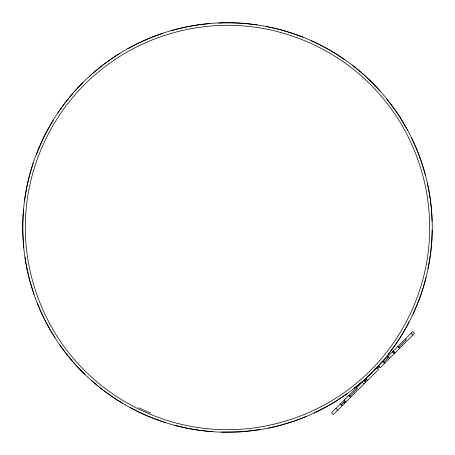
<?xml version="1.0" encoding="UTF-8"?>
<svg xmlns="http://www.w3.org/2000/svg" width="455" height="455" viewBox="0 0 455 455"><rect width="100%" height="100%" fill="white"/><g stroke="black" fill="none" stroke-linecap="round" stroke-linejoin="round"><path stroke-width="0.68" d="M432.153 230.395L431.812 240.894L430.498 254.226L428.007 268.769M23.632 209.63C22.42 222.45 22.517 235.417 23.91 248.22M24.507 200.74L26.686 187.557L29.729 174.51L33.192 163.089M425.971 277.493C422.871 289.994 418.543 302.211 413.038 313.859M36.258 154.666L43.868 136.944L53.332 120.057M409.068 321.924C403.193 333.378 396.151 344.247 388.149 354.326M58.143 112.51L65.059 102.858L73.562 92.501L82.719 82.719M381.438 362.498L382.462 361.253M372.577 371.746L331.558 412.765L333.367 414.573L378.776 369.17M373.549 370.774L412.816 331.507L414.624 333.316L380.243 367.703L378.429 365.894M341.085 405.047L344.964 401.168L344.06 400.263M364.495 381.637L366.451 379.68L365.547 378.776M379.51 366.628L377.485 368.647L376.581 367.742M383.872 362.265L388.416 357.715L387.512 356.811M393.308 352.824L394.036 352.096L393.131 351.192M398.563 347.575L406.321 339.811L405.416 338.907M89.26 76.594C98.701 67.829 109.046 60.014 120.057 53.332M354.326 388.149L362.498 381.438M347.154 393.518C336.757 401.122 325.57 407.68 313.859 413.038M127.775 48.765L136.944 43.868L149.143 38.334L163.089 33.192M305.857 416.666L293.316 421.381L280.49 425.271L268.769 428.007M171.66 30.587C184.042 27.038 196.787 24.684 209.63 23.632M259.942 429.554L240.894 431.812L221.431 432.051M218.599 23.04C231.453 22.409 244.386 23.08 257.115 24.98M212.485 431.653L200.774 430.498L187.557 428.314L174.401 425.243M265.959 26.441L280.49 29.729L293.316 33.619L303.013 37.264M165.83 422.638C153.523 418.839 141.585 413.777 130.295 407.583M311.254 40.779C323.044 45.972 334.323 52.365 344.827 59.815M138.638 407.691L150.616 413.117M122.48 403.175L113.744 397.744L102.858 389.941L91.353 380.363M352.085 65.019L362.498 73.562L372.281 82.719L380.363 91.353M84.812 374.238C75.553 365.285 67.147 355.423 59.815 344.827M411.087 333.236L412.895 335.045M397.875 346.448L399.683 348.257M393.348 350.976L395.162 352.784M392.46 351.869L394.269 353.677M387.933 356.39L389.742 358.199M383.963 362.169L384.873 363.073M382.956 361.367L384.765 363.175M378.441 365.883L379.345 366.787M365.763 378.56L367.572 380.369M363.954 380.369L365.763 382.177M363.738 380.585L364.643 381.489M362.226 382.098L364.034 383.912M356.555 387.768L357.459 388.672L349.616 396.515L348.712 395.611M348.928 395.395L350.742 397.204M344.276 400.047L346.09 401.856M343.878 402.254L344.782 403.158M340.425 403.898L342.24 405.706M335.904 408.419L337.712 410.228M386.13 98.212L397.744 113.744L407.583 130.295M54.828 337.348C47.855 326.525 41.974 314.991 37.264 303.013M411.718 138.229L416.666 149.143L421.381 161.684L425.243 174.401M34.108 294.624L29.729 280.49L26.686 267.443L24.98 257.115M427.285 183.132C430.163 195.684 431.761 208.555 432.051 221.431M25.742 214.277C22.164 267.176 40.444 321.025 75.484 360.815C110.36 400.747 161.366 425.903 214.277 429.258C267.176 432.836 321.025 414.556 360.815 379.515C400.747 344.64 425.903 293.634 429.258 240.723C432.836 187.824 414.556 133.975 379.515 94.185C344.64 54.253 293.634 29.097 240.723 25.742C187.824 22.164 133.975 40.444 94.185 75.484C54.253 110.36 29.097 161.366 25.742 214.277M125.125 404.819A204.75 204.75 0 0 0 432.25 227.5A204.75 204.75 0 0 0 125.125 50.181A204.75 204.75 0 0 0 125.125 404.819"/></g></svg>
